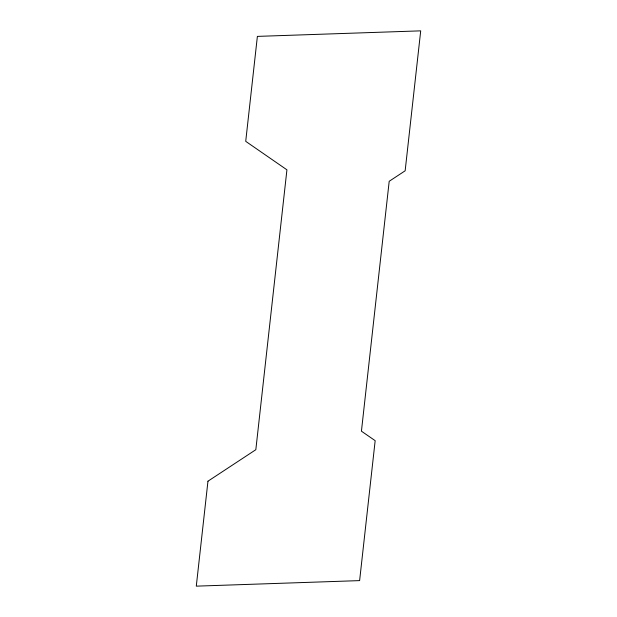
<?xml version="1.0" encoding="UTF-8"?>
<svg xmlns="http://www.w3.org/2000/svg" width="617" height="617" viewBox="0 0 617 617"><rect width="100%" height="100%" fill="white"/><g stroke="black" fill="none" stroke-linecap="round" stroke-linejoin="round"><path stroke-width="0.93" d="M207.96 481.198L196.291 586.15L359.618 580.612L375.167 440.669L361.431 431.183L389.196 181.29L405.153 170.786L420.709 30.85L257.382 36.388L245.72 141.339L286.928 169.822L255.831 449.7L207.96 481.198"/></g></svg>
